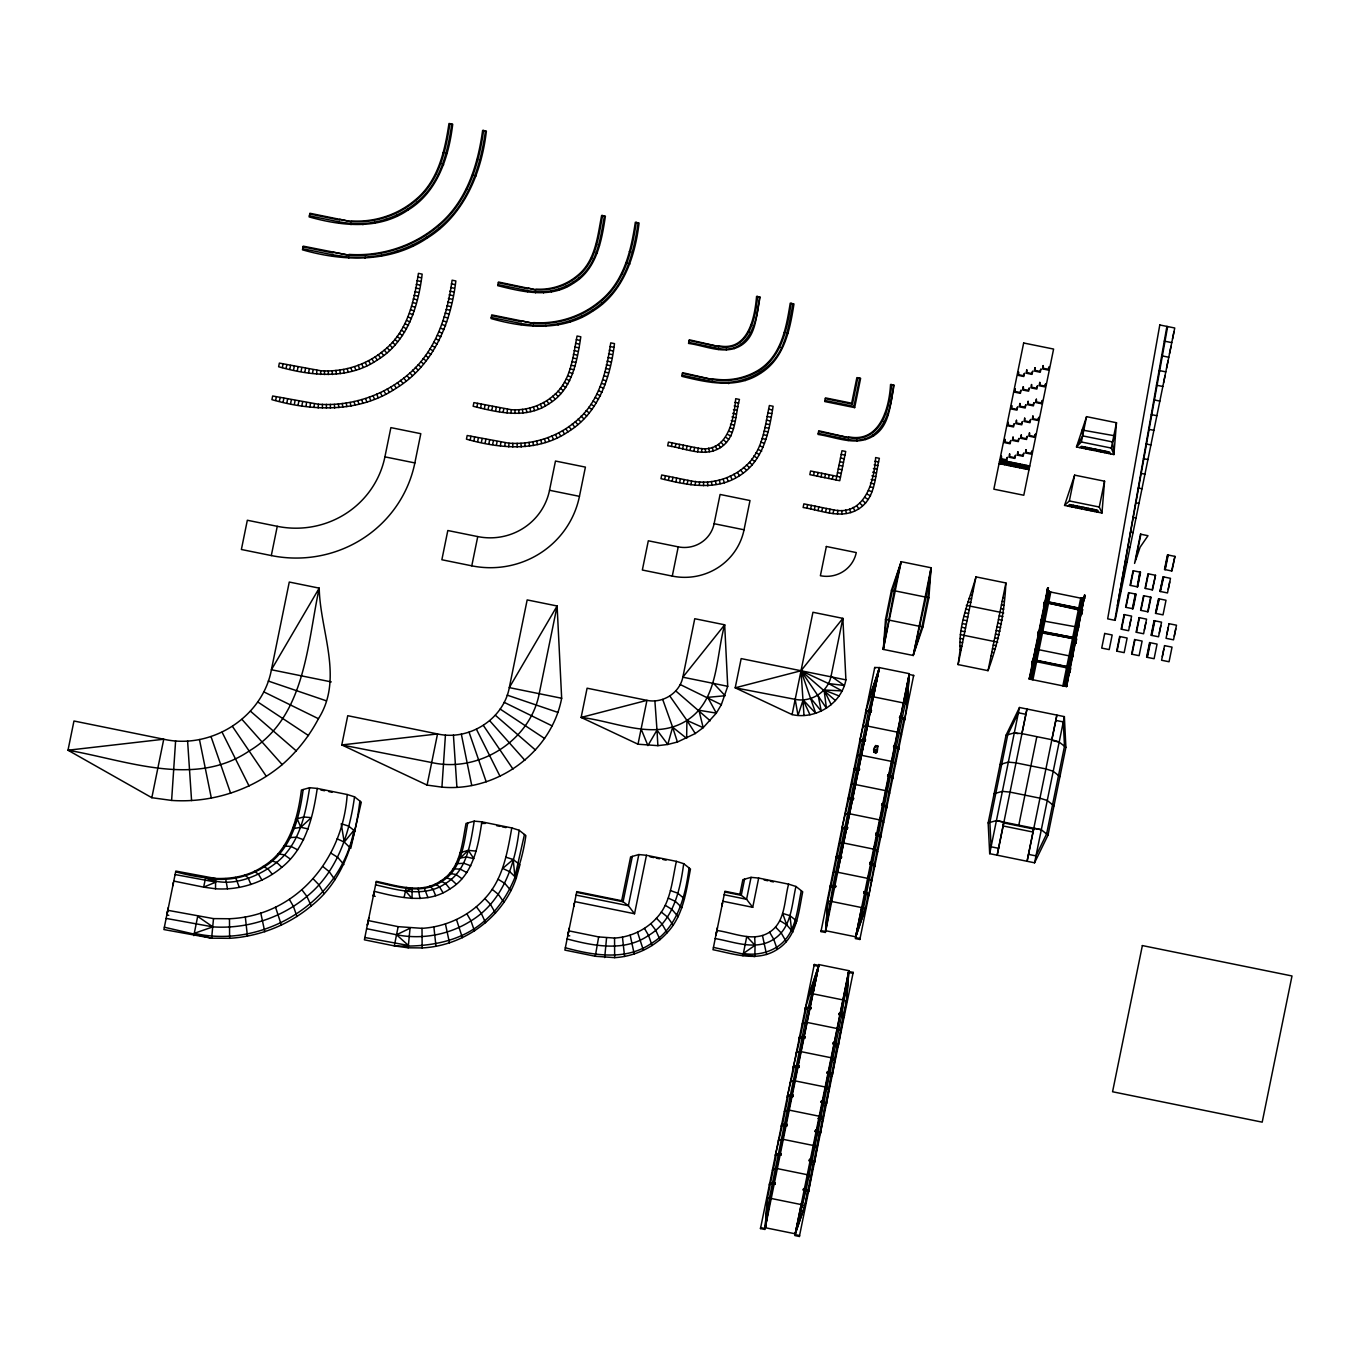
<?xml version="1.0" encoding="UTF-8"?>
<svg xmlns="http://www.w3.org/2000/svg" width="1360" height="1360" viewBox="0 0 1360 1360"><rect width="100%" height="100%" fill="white"/><g stroke="black" fill="none" stroke-linecap="round" stroke-linejoin="round"><path stroke-width="1.5" d="M320.671 374.493L320.671 370.736L279.361 363.103L278.63 366.758C310.828 375.87 348.058 380.001 377.264 360.043C407.082 342.04 418.268 306.816 422.161 274.125L418.421 273.36C414.205 301.24 407.473 331.585 384.251 350.166C366.724 364.922 343.502 372.317 320.671 370.736M322.405 408L322.405 404.277M326.4 408.034L326.4 404.311M328.338 374.544L328.338 370.804M330.395 408.068L330.395 404.345M512.805 446.964L512.805 443.241M514.981 413.457L514.981 409.734M517.14 446.998L517.14 443.275M960.143 649.774C958.307 624.257 969.221 600.797 975.987 576.878L1005.907 582.964C1004.462 613.105 998.495 642.345 988.023 670.667L958.103 664.581L960.143 649.774L961.078 649.978M229.483 918.748L213.503 918.612L167.756 910.299L163.897 929.56L211.633 938.179L229.602 938.315L229.483 918.748C296.497 915.841 342.958 859.078 347.191 794.512L317.254 788.426L309.621 787.712L301.427 790.024C297.738 818.635 289.527 850.561 263.007 866.473C237.116 883.847 204 879.444 175.661 871.811M422.008 928.336L398.157 926.653L368.237 920.567L364.395 939.828L394.315 945.897L408.17 947.801L422.144 947.92L422.008 928.336C445.774 926.925 468.775 916.198 484.823 898.552C502.911 879.495 507.348 852.754 511.785 827.934L481.848 821.848L474.232 821.134L466.021 823.446C462.111 843.71 460.479 869.159 440.589 881.025C421.243 894.37 396.916 885.615 376.312 881.348L367.37 925.208L368.832 917.711M614.55 938.06L598.655 936.921L568.718 930.835L564.876 950.096L595.289 956.267L614.669 957.644L614.55 938.06C630.394 937.125 645.728 929.968 656.438 918.204C670.956 902.921 672.044 880.804 676.379 861.356L646.459 855.287L638.826 854.556L630.615 856.885L621.69 900.728L628.388 905.726L634.542 913.75L646.459 855.287M877.574 747.949C877.71 759.373 868.547 747.49 877.676 746.011M483.599 130.39C478.737 165.988 466.99 202.878 438.09 226.321C413.508 247.01 380.936 257.38 348.925 255.187L303.212 246.16L302.464 249.815C343.417 261.63 390.184 263.024 426.887 238.306C464.015 215.526 481.61 172.839 486.37 131.121L482.63 130.373C477.785 165.75 466.174 202.453 437.427 225.777C413.049 246.313 380.732 256.598 348.959 254.405M449.939 123.556C445.706 151.64 438.821 182.155 415.446 200.872C397.732 215.781 374.255 223.261 351.186 221.68L309.91 213.265L309.162 216.92C341.36 226.015 378.607 230.163 407.813 210.205C437.631 192.202 448.8 156.978 452.71 124.287L448.97 123.522C444.754 151.402 438.022 181.747 414.8 200.311C397.273 215.084 374.051 222.462 351.22 220.898M636.276 222.292C632.009 251.226 624.58 282.438 600.576 301.682C582.097 317.237 557.617 325.04 533.545 323.374L491.776 314.891L491.028 318.546C524.195 327.981 562.496 331.789 592.535 311.304C623.169 292.774 635.086 256.734 639.064 223.023L635.324 222.258C631.057 250.988 623.764 282.03 599.913 301.121C581.638 316.523 557.396 324.241 533.562 322.609M602.616 215.458C598.468 236.725 596.292 261.63 577.949 276.216C566.321 286.008 550.936 290.904 535.789 289.867L498.474 282.013L497.726 285.668C522.172 291.788 550.868 298.843 573.478 283.203C596.734 269.365 601.732 240.652 605.387 216.189L601.647 215.424C597.499 236.487 595.476 261.205 577.286 275.672C565.862 285.294 550.715 290.122 535.823 289.102M317.254 788.426C312.987 817.156 305.694 848.198 281.86 867.289C263.568 882.691 239.326 890.409 215.509 888.777L215.645 878.492L175.814 871.08L166.889 914.94L168.759 915.314M175.61 740.86L171.615 800.428C211.31 803.148 251.719 790.296 282.2 764.626C296.99 751.672 309.298 736.134 318.444 718.709C343.978 678.436 320.11 631.414 319.209 588.132L289.272 582.046L271.405 669.749C262.565 717.604 210.732 749.904 163.744 739.228L73.967 721.004L68 750.227L151.827 797.708L171.615 800.428M445.434 735.029L441.932 787.134C496.621 792.081 551.395 752.641 561.663 698.258L557.107 605.982L527.17 599.913L509.303 687.616C503.404 719.525 468.843 741.047 437.529 733.941L347.735 715.7L341.785 744.94L427.091 785.094L441.932 787.134M877.2 748.187L877.489 746.555M318.172 407.966L318.427 404.243L272.663 395.998L271.915 399.653C312.885 411.451 359.635 412.862 396.338 388.127C433.466 365.364 451.044 322.677 455.838 280.959L452.098 280.194C447.253 315.588 435.642 352.291 406.895 375.598C382.5 396.151 350.183 406.419 318.427 404.243M508.742 446.93L508.98 443.207L467.194 435.506L466.446 439.161C499.613 448.562 537.914 452.387 567.953 431.902C598.587 413.372 610.487 377.315 614.482 343.621L610.742 342.856C606.475 371.586 599.182 402.628 575.331 421.719C557.056 437.121 532.814 444.839 508.98 443.207M510.986 413.423L511.241 409.7L473.892 402.611L473.144 406.266C497.59 412.386 526.286 419.441 548.896 403.801C572.152 389.963 577.15 361.25 580.805 336.787L577.065 336.022C572.917 357.085 570.911 381.82 552.704 396.287C541.28 405.909 526.133 410.72 511.241 409.7M699.346 485.35L699.584 481.661M701.573 452.132L701.828 448.443M837.522 513.927L837.777 510.238M316.625 373.949L316.897 370.226M767.431 1198.126L765.153 1228.522L760.665 1227.604L760.478 1228.573L764.966 1229.474L767.431 1198.126L770.321 1198.296L818.924 964.597L848.861 970.683L846.566 1001.079L843.999 1013.693M827.9 901.136L825.435 932.484L820.947 931.566L821.117 930.614L825.605 931.532L827.9 901.136L830.773 901.306L879.393 667.607L909.313 673.676L906.95 704.48L909.313 673.676L905.233 703.29L863.515 907.953L855.355 938.57L859.843 939.471L913.665 675.393L909.177 674.475M846.481 1001.47L848.861 970.683L841.857 1014.543L844.339 1015.869M883.286 649.4L885.513 619.395L891.463 590.155L901.17 561.68L931.09 567.766L928.88 597.754L922.913 626.994L913.206 655.469L883.286 649.4L886.465 619.429L892.432 590.189L901.17 561.68L883.286 649.4L894.302 590.58L901.17 561.68M213.503 918.612L211.633 938.179L164.356 927.231M606.56 937.992L604.69 957.559M1101.974 513.026L1104.558 481.202L1074.638 475.133L1064.557 505.427L1101.974 513.026L1099.271 507.025L1104.558 481.202M1116.492 422.739L1113.891 454.563L1076.491 446.964L1086.555 416.653L1116.492 422.739L1111.29 448.069L1113.891 454.563L1112.548 441.932L1115.336 436.781L1113.84 435.642L1082.118 430.032L1082.628 435.863L1081.353 441.983L1076.491 446.964L1082.628 435.863L1086.555 416.653M350.965 224.638L351.05 223.533C374.629 225.165 398.616 217.532 416.721 202.283C440.402 183.311 447.559 152.439 451.809 123.93M348.704 258.145L348.806 257.04C381.31 259.284 414.392 248.761 439.348 227.732C468.554 204.017 480.573 166.787 485.469 130.781M535.568 292.825L535.67 291.737C551.293 292.808 567.205 287.742 579.207 277.644C597.89 262.803 600.355 237.541 604.486 215.832M533.324 326.332L533.409 325.244C557.991 326.927 582.981 318.971 601.834 303.093C626.144 283.594 633.862 252.025 638.146 222.666M931.09 567.766L927.962 597.414L922.012 626.654L913.206 655.469L931.09 567.766L926.092 597.023L913.206 655.469M408.17 947.801L410.04 928.251L396.525 934.762L366.605 928.676M876.265 750.703L876.061 752.063M791.197 303.229C787.185 328.1 782.136 356.439 758.88 370.855C744.94 379.27 728.45 382.296 712.402 379.525L682.567 372.674L681.836 376.329C707.506 382.636 736.695 389.181 760.444 373.371C784.346 358.564 789.973 329.613 793.968 303.96L790.228 303.195C786.233 327.811 781.371 355.946 758.319 370.226C744.566 378.539 728.314 381.497 712.504 378.76M757.537 296.395C755.905 318.359 748.51 352.512 718.862 346.579L689.282 339.779L688.534 343.434C705.67 345.593 725.016 355.691 741.37 345.253C757.435 334.883 755.735 313.378 760.308 297.126L756.568 296.361C754.8 317.713 748.136 351.645 718.964 345.814M891.514 384.489C890.341 408.85 880.107 443.938 848.606 437.631L818.771 430.78L818.023 434.435C836.094 437.087 856.562 446.913 873.732 435.744C890.8 424.932 889.814 402.526 894.285 385.22L890.545 384.455C889.27 408.221 879.733 443.088 848.691 436.849M306.051 406.3L306.544 402.611M312.579 373.388L313.072 369.699M310.012 406.844L310.505 403.155M313.956 407.388L314.466 403.699M500.395 445.791L500.905 442.102M507.025 412.879L507.535 409.19M504.713 446.369L505.206 442.68M695.113 485.044L695.623 481.372M843.659 1015.325L846.566 1001.079L843.829 1000.11L848.861 970.683L795.226 1233.809L802.111 1204.756L801.295 1203.923L794.886 1235.56L799.374 1236.478L799.561 1235.509L795.073 1234.608L804.78 1206.116L807.755 1191.479L804.848 1205.725L795.226 1233.809L765.289 1227.723L769.386 1198.109L772.293 1183.863L773.5 1182.673M874.99 752.403L876.809 751.774M875.5 752.522L874.514 752.216L876.418 752.692M711.994 382.449L712.147 381.378C734.06 385.424 757.231 378.046 772.497 361.76C786.811 345.746 788.868 323.748 793.067 303.603M718.454 349.52L718.607 348.432C749.19 354.569 758.013 319.94 759.407 296.769M848.198 440.555L848.351 439.484C881.45 445.604 891.769 410.958 893.384 384.88M874.752 752.284C873.273 753.814 875.687 747.32 874.616 751.774M348.925 255.187L333.132 252.229M351.186 221.68L339.711 219.317M533.545 323.374L521.696 320.977M535.789 289.867L528.275 288.065M598.655 936.921L595.289 956.267M805.426 1007.981L818.924 964.597L765.289 1227.723L769.981 1200.251M765.289 1227.723L770.44 1197.65L771.375 1197.854M831.844 900.847L830.909 900.66L825.758 930.733L855.678 936.802L865.317 908.735L862.58 907.749L855.678 936.802L861.764 906.933L862.58 907.749L909.313 673.676L904.298 703.103L907.018 704.072L904.791 718.879M332.503 255.918L332.69 254.83L348.806 257.04M339.099 223.006L339.269 221.918L351.05 223.533M521.084 324.649L521.254 323.578L533.409 325.244M527.663 291.737L527.85 290.666L535.67 291.737M1114.775 620.296L1166.897 326.417M1167.645 326.57L1117.393 605.591M1137.198 586.789L1139.799 572.084M1137.572 586.857L1140.547 572.237L1133.067 570.724L1130.092 585.344L1137.572 586.857L1140.173 572.169M877.489 747.813C879.784 744.209 873.222 746.266 875.143 747.456M166.889 914.94L168.351 907.443M172.839 885.7L173.417 882.657L172.822 885.513M569.721 935.85L567.851 935.476L569.313 927.979M573.818 906.236L574.379 903.193L573.784 906.049M666.111 860.183L662.898 859.452M721.922 905.862L722.5 902.836L721.905 905.692M769.335 1185.087L769.76 1182.928L775.064 1183.659M772.395 1170.093L776.39 1168.427L808.197 1174.887L811.308 1177.998M775.302 1155.847L775.71 1153.688L781.014 1154.419M772.293 1183.863L769.522 1184.118M769.675 1183.387L772.446 1183.132L778.243 1154.623L780.385 1153.637L780.861 1155.15L781.167 1153.62L775.574 1154.419M778.362 1140.87L778.532 1139.901L783.292 1139.374L814.147 1145.647L817.258 1148.758M781.252 1126.607L781.677 1124.448L787.117 1124.38L786.828 1125.91L785.417 1124.21L785.145 1125.57L781.524 1125.179M778.243 1154.623L775.489 1154.895M776.373 1154.3L778.396 1153.892L784.21 1125.383L782.255 1125.4L775.625 1154.164M784.312 1111.63L788.324 1109.947L820.114 1116.407L823.395 1118.566L823.225 1119.535L817.836 1118.43M787.219 1097.367L787.644 1095.225L792.931 1095.956M781.592 1124.924L786.981 1125.179M790.279 1082.39L791.282 1081.183L795.209 1080.911L826.081 1087.167L829.175 1090.295M793.186 1068.144L793.594 1065.985L798.898 1066.716M796.229 1053.15L796.416 1052.198L801.176 1051.671L832.031 1057.927L835.142 1061.055M799.136 1038.904L799.408 1037.476L802.298 1037.544L802.57 1036.184L805.001 1036.677L804.712 1038.207L803.284 1036.49L803.029 1037.867L800.139 1037.697L793.509 1066.444M793.441 1066.716L799.051 1065.917L798.745 1067.447L797.334 1065.73L797.062 1067.107L793.356 1067.175M799.289 1038.173L799.561 1036.745L802.451 1036.83M802.196 1023.91L806.191 1022.244L837.063 1028.517L841.279 1030.863L841.092 1031.815M769.607 1183.659L772.514 1183.727L772.769 1182.367L775.2 1182.86L774.911 1184.39L774.435 1182.86M794.257 1066.597L796.28 1066.172L802.094 1037.68M805.103 1009.664L805.511 1007.505L808.197 1007.709L818.924 964.597L818.601 966.365L814.113 965.447L814.283 964.478L818.788 965.396L809.081 993.871L812.039 993.65L818.924 964.597L813.093 993.191L812.039 993.65M799.459 1037.204L804.848 1037.476M802.23 1036.949L808.044 1008.44L805.273 1008.712M790.653 1094.647L790.381 1096.024L790.653 1094.647L793.084 1095.14L792.778 1096.67L792.302 1095.157M829.804 888.08L830.212 885.921L835.516 886.584M791.367 1094.97L791.095 1096.33L787.491 1095.956M832.864 873.103L833.867 871.896L836.74 872.066L837.42 869.499L837.675 872.253L867.595 878.339L868.836 875.874L867.68 877.863M835.771 858.84L836.179 856.698L841.33 858.16L840.854 856.63M838.814 843.863L843.013 842.231M808.537 1006.944L808.265 1008.321L808.537 1006.944L810.968 1007.437L810.662 1008.967L810.186 1007.454M865.895 710.974L879.393 667.607L825.758 930.733L832.745 886.856L829.991 887.128M830.127 886.397L835.516 886.652M841.721 829.617L842.146 827.458L847.433 828.189M839.919 856.443L839.647 857.803L835.941 857.888M836.094 857.157L838.865 856.885L844.662 828.393L846.804 827.39L847.28 828.92L847.586 827.39L841.993 828.189M844.781 814.623L848.963 812.991M847.688 800.377L848.096 798.218L851.003 798.303M844.662 828.393L841.908 828.648M842.792 828.07L844.815 827.662L850.629 799.153L848.691 799.17L842.044 827.917M850.731 785.4L851.734 784.193L854.624 784.363L855.304 781.796L855.559 784.55L885.479 790.619L886.72 788.171L886.414 790.806L889.151 791.775L889.644 793.288M853.638 771.137L854.063 768.978L859.35 769.709M848.011 798.694L853.4 798.949M856.698 756.16L860.88 754.511M859.605 741.897L860.013 739.755L865.317 740.486M850.782 798.422L856.596 769.913L853.825 770.185M853.961 769.454L856.732 769.182L862.546 740.673L863.753 739.5L865.164 741.2L865.47 739.67L859.86 740.486M862.648 726.92L866.847 725.288M833.238 885.36L832.966 886.737L833.238 885.36L835.669 885.853L835.363 887.383L834.887 885.87M865.555 712.674L865.98 710.515L871.284 711.178M862.546 740.673L859.775 740.945M860.676 740.367L862.699 739.942L868.513 711.433L866.558 711.467L859.928 740.214M836.026 857.429L838.933 857.497L839.188 856.137L841.483 857.429M833.952 885.683L833.68 887.043L830.076 886.652M874.565 668.44L874.752 667.488L879.393 667.607L868.649 710.702M851.122 797.657L850.85 799.034L851.122 797.657L853.553 798.15L853.247 799.68L852.771 798.167M837.573 871.743L837.913 870.009M857.072 768.417L856.8 769.794L857.072 768.417L859.503 768.91L859.214 770.44L858.721 768.927M843.71 842.537L843.863 840.769M851.836 797.963L851.564 799.34L847.943 798.949M862.767 740.554L863.039 739.177M857.786 768.74L857.531 770.1L853.91 769.709M868.989 709.954L868.717 711.314L868.989 709.954L871.42 710.447L871.131 711.977L870.502 711.178M855.457 784.04L855.967 782.34M861.747 753.066L861.594 754.834M872.491 696.643L873.545 696.201L879.393 667.607L872.491 696.643L869.55 696.881L879.24 668.406M804.355 1188.946L803.335 1190.153L803.641 1188.623L806.072 1189.116L806.293 1190.595L803.488 1189.354M814.47 1162.324L810.985 1161.27L811.257 1159.893L809.302 1160.93L809.591 1159.4L812.022 1159.893L812.26 1161.355L809.455 1160.131M817.87 1131.299L818.21 1132.115L816.935 1132.03L816.272 1130.466L815.252 1131.69L815.558 1130.16L817.989 1130.653L817.717 1132.03L817.989 1130.653M822.239 1101.226L821.219 1102.45L821.508 1100.92L823.939 1101.413L823.684 1102.79L823.939 1101.413M805.29 1189.133L805.018 1190.51L808.52 1191.564M832.354 1074.621L828.852 1073.55L829.124 1072.19L827.169 1073.21L827.475 1071.68L829.906 1072.173L830.127 1073.652L827.322 1072.411M838.304 1045.381L834.819 1044.327L835.091 1042.95L833.136 1043.987L833.442 1042.457C835.737 1041.454 836.4 1045.755 835.754 1043.579M840.106 1013.523L839.103 1014.747L839.392 1013.217L841.823 1013.71L841.551 1015.07L841.823 1013.71M823.174 1101.43L822.902 1102.79L824.177 1102.892L821.372 1101.651M804.78 1206.116L802.111 1204.756L848.861 970.683M807.823 1191.139L813.705 1162.239L808.571 1191.292M840.905 1014.441L842.061 1015.172L839.239 1013.948L841.857 1014.543M864.824 891.939L863.804 893.163L864.093 891.633L866.524 892.126L866.269 893.503M808.248 1192.975L808.656 1190.833L806.446 1189.864M870.774 862.716L869.754 863.923L870.06 862.393L872.491 862.886L872.219 864.263L874.939 865.317M814.538 1162.052L819.672 1132.999L813.858 1161.508L812.073 1160.726L817.87 1132.217L820.437 1133.084L820.165 1134.512M819.74 1132.676L825.639 1103.759L820.488 1132.812M814.198 1163.752L814.623 1161.593L812.413 1160.624M880.889 836.094L877.404 835.04L877.676 833.663L875.721 834.683L876.01 833.153L878.441 833.646L878.186 835.023L880.804 836.553M825.707 1103.436L831.589 1074.519L826.455 1103.589M882.691 804.236L881.671 805.46L881.977 803.93L884.408 804.423L884.136 805.783M820.318 1133.781L820.573 1132.353L818.363 1131.384M831.657 1074.196L837.556 1045.296L832.405 1074.349M865.759 892.126L865.487 893.503L868.972 894.557M874.174 846.923L874.361 848.98L873.749 848.028M826.132 1105.272L826.54 1103.113L824.33 1102.161M888.658 774.996L887.638 776.22L887.944 774.69L890.375 775.183L890.103 776.56M837.624 1044.956L843.506 1016.056L838.372 1045.109M871.709 862.903L871.437 864.263L874.854 865.793M874.361 848.98L874.055 846.498L873.562 849.099L843.642 843.013L843.387 840.259L843.676 842.741M880.124 817.7L879.597 819.383M832.082 1076.032L832.507 1073.89L830.28 1072.921M898.688 748.85L895.288 747.32L895.543 745.96L893.605 746.98L893.894 745.45L896.325 745.943L896.053 747.32L898.773 748.374L898.501 749.802M849.643 813.501L849.337 811.019L849.592 813.773L879.529 819.859L880.77 817.411L880.464 820.046L883.184 821.015L883.677 822.528M904.74 719.151L901.238 718.08L901.51 716.72L899.555 717.74L899.861 716.21L902.292 716.703L902.02 718.08M838.049 1046.809L838.457 1044.65L836.247 1043.681M883.626 804.423L883.354 805.8L886.856 806.854M885.564 790.143L886.72 788.171M843.999 1017.569L844.424 1015.41L842.197 1014.441M889.593 775.183L889.321 776.56L892.806 777.614M891.718 760.954L892.687 758.931L891.446 761.379L861.509 755.31L861.254 752.556L861.56 755.038M898.008 729.98L897.481 731.68M848.708 971.482L853.196 972.383L853.009 973.352L850.017 972.74M897.447 731.884L898.637 729.691L897.396 732.156L867.476 726.07L867.221 723.316L867.51 725.798M859.843 939.471L860.03 938.519L855.542 937.601L865.317 908.735M866.422 893.69L868.887 895.033M868.717 895.985L869.125 893.826L863.957 892.432M871.76 881.008L868.479 877.846M874.667 866.745L875.092 864.586L872.525 863.736M884.289 805.987L886.771 807.313M877.727 851.768L874.429 848.606M880.634 837.505L881.042 835.363L878.492 834.496M890.256 776.747L892.721 778.073M892.874 777.342L890.409 776.016M886.584 808.282L887.009 806.123L881.824 804.661M898.841 748.119L896.359 746.776M892.551 779.042L892.959 776.883L887.791 775.421M902.173 718.284L904.638 719.61M895.594 764.065L892.313 760.903M904.043 718.726L899.708 716.941M898.654 749.071L898.926 747.643L893.741 746.181M901.561 734.825L898.263 731.663M904.468 720.562L904.876 718.42L902.173 717.349M913.478 676.345L913.665 675.393M1040.468 630.921L1031.679 664.87L1032.529 660.416L1034.569 659.923L1068.977 666.91L1070.677 668.168L1069.827 672.622L1069.623 667.624L1074.893 637.925M1080.996 612.034L1084.787 595.153L1066.597 686.613L1029.18 679.031L1034.518 660.161M1080.86 608.685L1075.573 638.384L1075.794 643.382L1076.423 640.033L1074.706 638.775L1038.258 632.281C1040.077 626.756 1036.082 643.909 1038.479 631.193L1074.944 637.67L1076.644 638.928L1075.641 642.209M1033.277 660.569L1032.954 664.309L1033.702 660.331M1035.147 649.791L1036.575 646.255L1035.657 649.06M1029.18 679.031L1047.693 587.962L1045.636 601.851L1043.596 606.407L1044.446 601.953L1046.486 601.46L1080.894 608.447L1082.611 609.705L1081.744 614.159L1081.54 609.144M1039.227 631.346L1038.904 635.069L1046.435 601.698M988.159 822.919L1006.043 735.216L1019.473 707.506L1064.37 716.618L1065.9 747.371L1048.016 835.074L1034.569 862.801L989.689 853.672L988.159 822.919L996.353 820.607L1003.85 822.12L1003.119 825.962L1033.056 832.048L1033.94 827.594M1041.624 619.82L1042.168 616.947L1041.097 620.551L1078.667 627.351M1047.693 587.962L1047.064 591.311L1084.464 598.91L1085.093 595.561M1047.591 590.597L1048.492 587.792M1045.568 602.174L1044.497 605.761L1045.636 601.851M1018.81 825.163L1036.677 737.46M1051.552 664.513L1051.722 663.663M1057.502 635.273L1057.689 634.423M1063.469 606.05L1063.639 605.183M1069.623 667.624L1069.232 671.67L1068.926 667.148M1066.597 686.613L1069.929 668.015M1072.326 656.506L1072.496 653.548L1072.547 657.39M1081.472 609.467C1080.452 616.505 1081.081 610.096 1082.611 609.705M1078.276 627.266L1078.446 624.325L1078.514 628.15M1084.243 598.043L1084.413 595.085M875.704 751.485L875.347 751.621M193.834 935.629L197.676 916.385L212.857 926.874C246.619 929.186 280.976 918.255 306.901 896.427C336.94 872.049 349.503 833.884 354.518 796.824L347.191 794.512M788.613 884.153C784.142 900.422 785.604 921.808 769.59 932.178C753.27 942.548 733.941 932.739 716.839 930.461L712.98 949.722C733.873 953.87 757.673 962.421 777.274 949.399C796.994 937.176 798.558 912.271 802.706 891.82L795.94 886.465L788.613 884.153L758.676 878.067L751.043 877.353L742.849 879.665L739.874 894.285L746.572 899.283L752.726 907.307L758.676 878.067M742.917 955.791L746.759 936.547L755.055 945.302L754.834 956.658L713.456 947.393M875.891 745.892L877.2 746.045M398.157 926.653L394.315 945.897C426.105 947.291 460.003 942.82 484.67 920.754C509.592 899.589 521.356 867.119 525.878 835.601L519.112 830.246L511.785 827.934M717.434 927.605L715.972 935.102L724.914 891.242L739.874 894.285M851.666 403.206L825.469 397.885L824.721 401.54L854.658 407.626L860.608 378.386L859.707 378.029L856.868 377.621L851.666 403.206L852.431 404.158L857.837 377.655M873.97 752.029L874.038 751.213M989.689 853.672L1019.473 707.506M1003.85 822.12L997.169 855.202L1026.97 709.019L1021.717 734.417M1034.569 862.801L1064.37 716.618M151.827 797.708L163.744 739.228L68 750.227C126.208 760.24 194.684 788.29 249.526 750.771C305.507 717.179 307.071 644.453 319.209 588.132L271.405 669.749L331.262 681.904M275.655 400.401L276.403 396.746M282.37 367.523L283.101 363.868M279.395 401.166L280.143 397.511M286.11 368.271L286.841 364.616M283.135 401.931L283.883 398.276M289.85 369.036L290.581 365.381M286.875 402.696L287.623 399.041M293.59 369.801L294.338 366.146M290.615 403.444L291.363 399.789M297.33 370.549L298.078 366.894M294.355 404.209L295.103 400.554M301.07 371.314L301.818 367.659M298.112 404.974L298.843 401.319M304.81 372.079L305.558 368.424M277.27 526.32L247.333 520.251L241.383 549.491L271.303 555.56L277.27 526.32A91.613 89.505 10.6 0 0 384.914 456.858L414.851 462.927L420.801 433.687L390.881 427.618L384.914 456.858M301.852 405.722L302.583 402.067M308.55 372.844L309.298 369.189M303.127 789.548C299.438 818.567 290.904 850.85 264.027 866.966C246.857 877.965 225.556 881.79 205.581 877.88C229.126 888.743 257.465 877.608 276.675 862.427C299.268 844.373 305.456 814.742 309.621 787.712M359.873 801.074C355.113 840.14 343.57 880.515 311.236 905.93C288.337 925.106 259.386 936.462 229.602 938.315M337.144 838.814L344.233 842.078L350.761 848.385L361.284 802.179L354.518 796.824M470.186 439.909L470.934 436.254M476.884 407.014L477.632 403.359M473.926 440.674L474.674 437.019M480.624 407.779L481.372 404.124M477.666 441.439L478.414 437.784M484.364 408.544L485.112 404.889M481.406 442.187L482.154 438.532M488.104 409.309L488.852 405.654M485.146 442.952L485.894 439.297M491.861 410.057L492.592 406.402M488.886 443.717L489.634 440.062M495.601 410.822L496.332 407.167M492.626 444.465L493.374 440.81M499.341 411.587L500.072 407.932M427.091 785.094L437.529 733.941L341.785 744.94L431.681 762.535C478.669 773.211 530.502 740.911 539.342 693.056L557.107 605.982L509.303 687.616L561.663 698.258M477.751 536.588L447.814 530.519L441.864 559.759L471.784 565.828L477.751 536.588A61.081 59.67 10.6 0 0 549.525 490.28L579.445 496.349L585.412 467.109L555.475 461.04L549.525 490.28M496.366 445.23L497.114 441.575M503.081 412.335L503.812 408.68M467.738 822.97C463.862 843.659 461.873 869.465 441.626 881.535C421.94 895.118 397.154 886.55 376.142 882.079M474.232 821.134C470.475 843.506 467.16 870.604 445.553 883.456C424.575 897.957 398.055 890.052 375.53 884.816M374.204 891.327C398.65 897.447 427.329 904.553 449.956 888.913C473.246 875.058 478.193 846.328 481.848 821.848M519.112 830.246C515.049 864.96 502.401 901.816 470.968 920.873C449.089 934.864 421.957 939.777 396.525 934.762L408.425 945.455L364.854 937.499M524.467 834.496L514.947 876.707L513.162 859.486L505.818 857.174M567.851 935.476L576.793 891.616L621.69 900.728M664.717 479.417L665.448 475.762M671.415 446.522L672.163 442.867M668.457 480.182L669.205 476.527M675.155 447.287L675.903 443.632M672.197 480.93L672.945 477.275M678.895 448.052L679.643 444.397M675.937 481.695L676.685 478.04M682.635 448.8L683.383 445.145M679.677 482.46L680.425 478.805M686.375 449.565L687.123 445.91M683.417 483.208L684.165 479.553M690.115 450.33L690.863 446.675M687.157 483.973L687.905 480.318M693.855 451.078L694.603 447.423M638.01 744.209L646.952 700.349C662.677 703.681 679.643 693.107 682.839 677.195L694.756 618.715L724.676 624.801L727.719 686.307L721.327 704.701L716.329 713.116L703.188 727.668L695.283 733.533L677.416 742.016L667.777 744.464L657.883 745.654L638.01 744.209L581.128 717.434L587.095 688.194L646.952 700.349L581.128 717.434C615.502 721.259 654.245 741.166 686.919 720.409C718.879 699.839 715.632 657.135 724.676 624.801L682.839 677.195L727.719 686.307M678.232 546.856L648.312 540.787L642.345 570.027L672.282 576.096L678.232 546.856A30.532 29.835 10.6 0 0 714.119 523.702L744.039 529.788L750.006 500.548L720.086 494.462L714.119 523.702M690.897 484.738L691.645 481.083C712.623 484.976 734.808 477.989 749.445 462.366C763.402 446.709 765.187 425.153 769.369 405.518L773.109 406.283C769.097 431.936 763.453 460.853 739.568 475.677C715.836 491.453 686.647 484.942 660.977 478.652L661.708 474.997L691.645 481.083M697.595 451.843L698.343 448.188C727.447 453.849 733.907 419.934 735.709 398.684L739.449 399.449C734.876 415.701 736.576 437.223 720.511 447.576C704.157 458.014 684.811 447.933 667.675 445.774L668.423 442.119L698.343 448.188M632.332 856.392L623.084 901.765L576.64 892.347M638.826 854.556L628.388 905.726L576.028 895.084M676.379 861.356L683.706 863.685C680.102 890.239 673.472 920.567 648.567 935.442C624.308 952.17 593.453 945.914 567.086 938.944M689.061 867.918C685.44 896.121 677.569 927.741 651.355 943.432C625.787 961.01 593.232 955.349 565.335 947.767M614.669 957.644C634.508 956.471 653.684 947.512 667.063 932.807C683.434 915.654 686.137 891.191 690.472 869.04L683.706 863.685M806.871 508.283L807.602 504.628M813.569 475.388L814.317 471.733M810.611 509.048L811.359 505.393M817.309 476.153L818.057 472.498M814.351 509.796L815.099 506.141M821.049 476.918L821.797 473.263M818.091 510.561L818.839 506.906M824.789 477.666L825.537 474.011M744.566 879.189L741.268 895.322L724.744 891.973M821.831 511.326L822.579 507.671M828.529 478.431L829.277 474.776M751.043 877.353L746.572 899.283L724.132 894.727M825.571 512.091L826.319 508.436M832.269 479.196L833.017 475.541M829.311 512.839L830.059 509.184M836.009 479.944L841.976 450.721L845.716 451.469L839.749 480.709L809.829 474.64L810.577 470.985L840.497 477.054M854.658 407.626L853.927 406.351L859.707 378.029M792.081 714.595L812.94 612.272L842.86 618.358L845.903 679.864C841.5 703.783 815.575 719.933 792.081 714.595L735.199 687.82L741.166 658.597L845.903 679.864M833.051 513.604L833.799 509.949C864.841 516.171 874.361 481.321 875.636 457.555L879.376 458.32C874.939 475.609 875.857 497.998 858.823 508.81C841.653 519.945 821.185 510.204 803.131 507.518L803.862 503.863L833.799 509.949M831.062 676.192L842.86 618.358L801.023 670.752L735.199 687.82L795.175 699.346C810.917 702.678 827.883 692.104 831.062 676.192L844.356 685.508L828.512 683.536L801.023 670.752L803.998 715.462M715.19 938.57C734.179 941.817 755.752 951.014 773.721 939.267C791.622 927.996 791.673 904.825 795.94 886.465M801.295 890.715C797.13 910.724 795.889 935.255 776.543 947.291C766.581 953.309 754.817 955.451 743.376 953.479L755.055 945.302L754.698 936.989M760.478 1228.573L814.283 964.478M820.947 931.566L874.752 667.488M767.363 1198.534L770.338 1183.88M770.423 1183.54L776.305 1154.64M782.34 1125.077L788.222 1096.16L790.16 1096.143L784.363 1124.652M794.189 1066.937L787.542 1095.684M800.207 1037.357L806.106 1008.457M827.832 901.527L830.807 886.873M830.875 886.55L836.757 857.633M836.842 857.31L842.724 828.41M848.759 798.83L854.641 769.93M854.726 769.607L860.608 740.69M805.358 1008.236L810.815 1008.168M865.827 711.246L868.87 710.583M796.127 1066.903L790.313 1095.412L788.375 1095.429M832.898 886.125L838.712 857.616M772.514 1183.727L772.769 1182.367M778.464 1154.504L778.736 1153.127M796.348 1066.784L796.62 1065.424M802.298 1037.544L802.57 1036.184M838.933 857.497L839.188 856.137M844.883 828.257L845.155 826.897M774.911 1184.39L775.2 1182.86M780.861 1155.15L781.167 1153.62M786.828 1125.91L787.117 1124.38M792.778 1096.67L793.084 1095.14M798.745 1067.447L799.051 1065.917M804.712 1038.207L805.001 1036.677M810.662 1008.967L810.968 1007.437M835.363 887.383L835.669 885.853M841.33 858.16L841.636 856.63M847.28 828.92L847.586 827.39M853.247 799.68L853.553 798.15M859.214 770.44L859.503 768.91M865.164 741.2L865.47 739.67M871.131 711.977L871.42 710.447M874.82 747.388L875.177 747.252M874.48 750.21C872.967 752.182 876.843 753.542 876.809 751.179M803.335 1190.153L803.641 1188.623M809.302 1160.93L809.591 1159.4M815.252 1131.69L815.558 1130.16M821.219 1102.45L821.508 1100.92M827.169 1073.21L827.475 1071.68M833.136 1043.987L833.442 1042.457M839.103 1014.747L839.392 1013.217M863.804 893.163L864.093 891.633M869.754 863.923L870.06 862.393M875.721 834.683L876.01 833.153M881.671 805.46L881.977 803.93M887.638 776.22L887.944 774.69M893.605 746.98L893.894 745.45M899.555 717.74L899.861 716.21M909.313 673.676L855.678 936.802L862.699 907.12M868.394 878.203L868.02 877.166M868.836 875.874L867.952 876.452M874.803 846.651L873.902 847.229M880.77 817.411L879.869 817.989M886.278 790.5L885.683 789.548M892.228 761.26L891.854 760.223M892.687 758.931L891.786 759.577M898.195 732.02L897.6 731.085M898.637 729.691L897.736 730.286M805.8 1190.493L806.072 1189.116M811.767 1161.253L812.022 1159.893M829.634 1073.55L829.906 1072.173M835.601 1044.31L835.873 1042.95M805.953 1190.697L795.226 1233.809L802.23 1204.11M811.92 1161.457L806.106 1189.966L807.908 1190.748M819.825 1132.268L818.023 1131.486L823.837 1102.977L826.387 1103.844M829.787 1073.754L823.99 1102.246L825.775 1103.028M835.754 1044.514L829.94 1073.023L831.742 1073.788M837.692 1044.565L835.907 1043.783L841.721 1015.274L844.271 1016.141M866.762 893.605L863.957 892.364M872.712 864.365L869.907 863.124M878.679 835.125L875.874 833.884M865.232 909.126L868.207 894.472M874.174 865.232L869.04 894.302M874.242 864.909L880.141 836.009M880.209 835.669L886.091 806.769M886.159 806.429L892.058 777.529M892.126 777.206L898.008 748.289M898.093 747.966L903.975 719.049M799.374 1236.478L853.196 972.383M958.103 664.581L975.987 576.878M1000.943 463.964L1001.691 460.309M1002.813 464.355L1003.561 460.7M1004.683 464.729L1005.431 461.074M1006.553 465.103L1007.301 461.448M1008.423 465.494L1009.171 461.839M1010.293 465.868L1011.041 462.213M1012.163 466.242L1012.911 462.587M1014.033 466.633L1014.781 462.978M1015.903 467.007L1016.651 463.352M1017.773 467.381L1018.521 463.726M1019.643 467.772L1020.391 464.117M1021.513 468.146L1022.261 464.491M1023.383 468.52L1024.131 464.882M1025.253 468.911L1026.001 465.256M1027.14 469.285L1027.871 465.63M988.023 670.667L1005.907 582.964M1046.214 602.786L1044.225 603.041L1044.446 601.953M1031.679 664.87L1032.342 663.459M1037.629 635.647L1038.309 634.219M1043.596 606.407L1044.259 604.979M1048.118 587.707L1029.707 678.3L1030.625 675.495M1047.132 590.92L1050.804 592.076L1032.92 679.779L1030.829 678.521L1048.713 590.818L1047.217 590.512M1030.948 678.878L1048.713 590.818M1084.549 598.519L1080.724 598.145L1062.857 685.865L1064.999 685.797L1083.121 597.805L1084.617 598.111M1084.787 595.153L1066.359 685.746L1066.529 682.788M1069.827 672.622L1069.759 671.058M1075.794 643.382L1075.709 641.818M1076.423 640.033L1076.27 638.86M1081.744 614.159L1082.05 612.663M1117.053 651.202L1120.028 636.582M1121.524 629.272L1124.499 614.652M1125.995 607.342L1128.97 592.722M1130.466 585.412L1133.441 570.792M1135.804 559.215L1140.887 534.259M1132.353 608.634L1135.328 594.014M1132.727 608.719L1135.702 594.099M1132.013 654.245L1134.988 639.625M1136.484 632.315L1139.459 617.695M1140.955 610.385L1143.93 595.765M1145.426 588.455L1148.401 573.835M1147.687 611.745L1150.662 597.125M1155.507 575.28L1152.532 589.9L1145.052 588.387L1148.027 573.767L1155.507 575.28L1152.158 589.815M1155.541 613.343L1158.533 598.723L1166.013 600.253L1163.021 614.873L1155.541 613.343L1158.907 598.808M1160.012 591.413L1162.987 576.793L1170.484 578.323L1167.492 592.943L1160.012 591.413L1163.361 576.878M1146.973 657.271L1149.965 642.651M1151.444 635.341L1154.436 620.738M1164.857 569.568L1167.832 554.948M1147.347 657.356L1150.339 642.736M1151.818 635.426L1154.81 620.806M1165.231 569.636L1168.206 555.033M1174.938 556.393L1171.963 571.013L1164.483 569.483L1167.458 554.88L1174.938 556.393L1171.589 570.928M404.124 897.413L406.232 887.434L412.216 888.998L405.467 890.902L412.029 898.535L412.165 888.25M1064.557 505.427L1069.351 500.939L1074.638 475.133M1051.654 740.503L1056.89 715.088L1027.089 861.271L1033.77 828.206L1041.25 829.719L1048.016 835.074M373.303 895.781L373.898 892.925L373.32 895.968L375.207 896.342M205.751 877.166L203.643 887.145L173.706 881.059M1160.386 591.498L1163.735 576.946M1155.915 613.428L1159.281 598.876M516.307 878.016L519.911 864.841L513.162 859.486L502.69 868.445L509.779 871.709L516.307 878.016C502.775 917.643 463.76 945.914 422.144 947.92M835.431 700.57L801.023 670.752L815.728 713.286L803.131 699.924L798.014 715.411L795.175 699.346M876.792 750.686L876.486 752.148M874.956 749.105L874.531 749.734A4.267 3.791 11.1 0 0 876.928 750.21L876.775 749.479M1083.121 597.805L1081.88 598.213L1063.996 685.933L1066.665 686.222M1064.999 685.797L1066.733 685.814M1067.838 506.107L1069.555 504.492L1097.724 510.221L1098.693 512.363M1069.776 506.498L1071.476 504.883M1071.697 506.889L1073.414 505.274M1073.635 507.28L1075.335 505.665M1075.556 507.671L1077.273 506.056M1077.477 508.062L1079.194 506.447M1079.415 508.453L1081.132 506.838M1081.336 508.844L1083.053 507.229M1079.755 447.627L1081.421 446.318L1109.59 452.047L1110.61 453.9M1081.693 448.018L1083.342 446.709M1083.614 448.409L1085.263 447.1M1085.552 448.8L1087.201 447.491M1087.473 449.191L1089.122 447.882M1089.411 449.582L1091.06 448.273M1091.332 449.973L1092.981 448.664M1093.253 450.364L1094.919 449.055M1044.225 603.041L1046.265 602.548L1082.373 610.793M1039.38 632.519L1040.247 632.026M1034.331 661.028L1032.308 661.521L1032.903 660.501M1033.43 661.742L1034.297 661.266M295.46 819.264L303.671 816.952L311.304 817.666L300.815 827.288L292.842 828.665L297.177 818.788L300.815 827.288L308.193 828.954M1006.043 735.216L1014.237 732.904L1021.87 733.618L1051.79 739.704L1059.134 742.016L1065.9 747.371M1000.076 764.456L1008.287 762.127L1015.92 762.858L1045.84 768.927L1053.167 771.256L1059.933 776.611M994.126 793.696L1002.32 791.367L1009.953 792.098L1039.873 798.167L1047.217 800.479L1053.983 805.851M458.507 858.33L466.463 856.97L473.858 858.636L468.265 850.374L460.071 852.686L460.173 858.058L468.265 850.374L475.898 851.088M875.449 745.518L877.727 745.977M289.034 837.641L296.599 837.182L303.603 839.749M456.229 863.736L463.794 863.26L470.798 865.827M481.559 823.446L485.452 823.412M1003.697 822.919L1033.617 829.005M891.463 590.155L928.88 597.754M885.513 619.395L922.913 626.994M284.036 846.056L291.108 846.43L297.619 849.847M453.22 868.785L460.309 869.159L466.803 872.559M443.037 152.643L443.989 152.711M476.68 159.596L477.632 159.664M595.714 244.545L596.666 244.596M629.357 251.498L630.309 251.566M750.652 325.363L751.604 325.448M784.278 332.435L785.23 332.52M884.578 413.695L885.53 413.797M996.353 820.607L1041.25 829.719M215.509 888.777L203.643 887.145L215.866 882.113L175.049 874.548M440.028 163.591L440.963 163.727M472.549 174.658L473.484 174.811M593.742 251.719L594.677 251.872M626.263 262.786L627.198 262.939M449.582 873.392L456.042 874.531L461.941 878.713M277.967 853.757L284.427 854.896L290.326 859.078M1174.003 331.653L1172.524 338.963M1164.296 341.105L1171.776 342.618M1171.028 346.273L1169.532 353.583M1161.678 355.793L1168.784 357.238M1168.053 360.893L1166.557 368.203M1159.077 370.498L1165.809 371.858M1165.061 375.513L1163.582 382.823M1156.476 385.186L1162.834 386.478M309.757 214.03L339.592 220.082M309.383 215.849L339.269 221.918M1153.875 399.874L1159.859 401.098M1151.257 414.579L1156.867 415.718M498.321 282.761L528.156 288.813M497.947 284.597L527.85 290.666M303.042 246.908L333.013 252.994M302.668 248.744L332.69 254.83M417.69 277.015L421.43 277.78M451.35 283.849L455.09 284.614M416.942 280.67L420.682 281.435M450.602 287.504L454.342 288.269M1148.656 429.267L1153.892 430.338M416.194 284.325L419.934 285.09M449.854 291.159L453.594 291.924M689.129 340.544L718.862 346.579M688.755 342.363L718.607 348.432M415.446 287.98L419.186 288.745M449.123 294.814L452.863 295.579M414.698 291.635L418.438 292.4M448.375 298.469L452.115 299.234M413.95 295.29L417.69 296.055M447.627 302.124L451.367 302.889M1146.055 443.955L1150.917 444.958M413.219 298.945L416.959 299.71M446.879 305.779L450.619 306.544M491.623 315.656L521.577 321.742M1082.628 435.863L1112.548 441.932M491.249 317.475L521.254 323.578M412.471 302.6L416.211 303.365M446.131 309.434L449.871 310.199M1081.353 441.983L1111.29 448.069M576.317 339.677L580.057 340.442M609.994 346.511L613.734 347.276M575.569 343.332L579.326 344.097M609.246 350.166L612.986 350.931M1143.437 458.66L1147.925 459.561M574.838 346.987L578.578 347.752M608.498 353.821L612.238 354.586M825.316 398.65L852.431 404.158M824.942 400.469L853.927 406.351M574.09 350.642L577.83 351.407M607.75 357.476L611.49 358.241M682.414 373.422L712.402 379.525M682.04 375.258L712.147 381.378M573.342 354.297L577.082 355.062M607.002 361.131L610.759 361.896M572.594 357.952L576.334 358.717M606.271 364.786L610.011 365.551M1140.836 473.348L1144.95 474.181M571.846 361.607L575.586 362.372M605.523 368.441L609.263 369.206M571.115 365.262L574.855 366.027M604.775 372.096L608.515 372.861M734.961 402.339L738.701 403.104M768.638 409.173L772.378 409.938M734.213 405.994L737.953 406.759M767.89 412.828L771.63 413.593M999.821 459.935L1029.741 466.021M1138.235 488.036L1141.975 488.801M999.447 461.771L1029.367 467.84M733.465 409.649L737.205 410.414M767.142 416.483L770.882 417.248M999.073 463.59L1029.01 469.676M732.734 413.304L736.474 414.069M766.394 420.138L770.134 420.903M818.618 431.528L848.606 437.631M818.244 433.364L848.351 439.484M731.986 416.959L735.726 417.724M765.646 423.793L769.386 424.558M731.238 420.614L734.978 421.379M764.898 427.448L768.638 428.213M1135.634 502.741L1139 503.421M730.49 424.269L734.23 425.034M764.167 431.103L767.907 431.868M729.742 427.924L733.482 428.689M763.419 434.758L767.159 435.523M841.228 454.376L844.968 455.124M874.905 461.21L878.645 461.975M1069.351 500.939L1099.271 507.025M840.48 458.031L844.22 458.779M874.157 464.865L877.897 465.63M1133.016 517.429L1136.008 518.041M839.732 461.686L843.472 462.434M873.409 468.52L877.149 469.268M839.001 465.341L842.741 466.089M872.661 472.175L876.401 472.923M838.253 468.996L841.993 469.744M871.913 475.83L875.653 476.578M837.505 472.651L841.245 473.399M871.165 479.485L874.905 480.233M1130.415 532.134L1133.033 532.661M870.434 483.14L874.174 483.888M869.686 486.795L873.426 487.543M1127.814 546.822L1130.058 547.281M1125.213 561.51L1127.083 561.901M1169.736 581.978L1168.24 589.288M1122.595 576.215L1124.091 576.504M1119.994 590.903L1121.116 591.124M1045.313 601.46L1081.982 608.906M1130.857 619.752L1129.378 627.062M1145.834 622.795L1144.338 630.105M1160.794 625.821L1159.298 633.131M1168.274 627.351L1166.778 634.661M1175.754 628.864L1174.258 636.174M1045.092 602.565L1081.744 610.011M1081.625 610.64L1080.622 609.773M972.06 591.311L972.995 591.498M1002.932 597.584L1003.867 597.771M970.615 594.813L972.264 595.153M1002.184 601.222L1003.816 601.562M969.17 598.332L971.516 598.808M1001.436 604.877L1003.782 605.353M967.725 601.851L970.768 602.463M1000.688 608.532L1003.731 609.161M1041.25 619.752L1044.837 621.316M966.28 605.353L1003.697 612.952M965.532 609.008L969.272 609.773M999.209 615.842L1002.949 616.607M1163.803 649.281L1162.307 656.591M964.784 612.663L968.541 613.428M998.461 619.497L1002.201 620.262M1039.346 630.7L1076.015 638.146M964.053 616.318L967.793 617.083M997.713 623.152L1001.453 623.917M1039.125 631.788L1075.794 639.234M963.305 619.973L967.045 620.738M996.965 626.807L1000.705 627.572M962.557 623.628L966.297 624.393M996.234 630.462L999.974 631.227M961.809 627.283L965.549 628.048M995.486 634.117L999.226 634.882M961.061 630.938L964.801 631.703M994.738 637.772L998.478 638.537M1035.283 648.992L1072.7 656.591M960.33 634.593L997.73 642.192M960.279 638.384L963.322 639.013M993.242 645.082L996.285 645.694M960.228 642.192L962.574 642.668M992.494 648.737L994.84 649.213M1033.396 659.94L1070.048 667.386M1070.303 668.1L1070.456 669.273L1068.756 668.015M960.194 645.983L961.826 646.323M991.763 652.392L993.395 652.732M1033.175 661.028L1069.827 668.474M991.015 656.047L991.95 656.234M1029.333 678.232L1030.829 678.521M1025.865 714.306L1018.385 712.793L1007.743 734.74L989.876 822.443L991.083 846.787L998.563 848.317M1055.802 720.392L1063.282 721.905L1064.489 746.249L1046.605 833.969L1035.963 855.899L1028.483 854.386M873.426 696.83L903.363 702.916M1014.237 732.904L1017.977 733.652M1053.524 740.877L1059.134 742.016M870.638 710.447L868.224 711.212M867.697 724.863L837.913 871.046M857.65 769.471L858.585 769.658M888.505 775.727L889.44 775.914M886.652 788.545L885.717 789.412M879.716 818.788L879.563 819.587M839.766 857.174L840.701 857.361M870.621 863.447L871.556 863.634M320.841 789.99L324.581 790.755M328.831 791.605L332.078 792.268M496.672 825.69L499.919 826.353M502.282 826.829L506.022 827.594M650.046 856.834L653.786 857.599M656.234 858.177L659.651 858.789M764.15 880.005L767.89 880.77M770.253 881.246L773.5 881.909M831.708 901.493L861.645 907.562M722.789 901.238L752.726 907.307M574.685 901.595L634.542 913.75M812.974 993.837L842.894 999.906M810.815 1008.236L807.772 1008.219M833.289 1043.188L835.907 1043.783M166.107 918.408L212.857 926.874L194.293 933.317C263.925 949.331 341.02 901.289 353.906 830.297L344.233 842.078L341.224 823.735L348.551 826.064L355.317 831.419M797.181 1066.461L798.116 1066.648M828.036 1072.734L828.971 1072.921M791.214 1095.701L792.166 1095.888M822.086 1101.957L823.021 1102.161M815.405 1130.891L818.023 1131.486M773.347 1183.404L774.282 1183.591M804.202 1189.677L805.137 1189.864M771.256 1198.483L801.176 1204.569M445.145 313.038L448.817 314.024M411.485 306.204L415.157 307.19M444.074 316.965L447.746 317.968M410.482 309.825L414.154 310.828M442.986 320.892L446.658 321.895M603.789 375.7L607.461 376.686M570.146 368.798L573.818 369.784M602.667 379.797L606.339 380.783M762.127 438.447L765.799 439.433M435.642 173.927L436.526 174.182M466.429 189.04L467.313 189.295M590.886 258.451L591.77 258.723M621.673 273.581L622.557 273.836M748.34 332.027L749.224 332.282M779.144 347.157L780.045 347.412M882.011 421.056L882.912 421.328M1029.248 678.623L1031.832 679.388L1049.716 591.685L1048.832 591.175M507.229 695.147L557.787 712.368M268.294 681.054L326.077 700.723M789.973 915.705L791.622 930.597L796.739 921.06L789.973 915.705L782.646 913.393L786.726 924.868L792.897 932.093M445.349 877.506L451.112 879.325L456.297 884.204M270.912 860.591L276.675 862.427L281.86 867.289M409.496 313.429L413.1 314.653M442 324.496L445.604 325.72M569.177 372.317L572.781 373.558M601.681 383.384L605.285 384.625M728.62 431.137L732.207 432.361M760.852 442.119L764.439 443.343M868.394 490.467L871.981 491.691M670.429 890.596L677.705 893.146L684.42 898.756M839.069 695.946L824.075 689.996L826.438 708.203L801.023 670.752M759.577 445.808L763.079 447.253M600.219 386.835L603.738 388.28M567.732 375.683L571.251 377.145M598.553 390.745L602.072 392.19M440.47 328.083L443.989 329.545M437.41 335.274L440.929 336.736M479.502 160.106L480.386 160.48M445.859 153.153L446.743 153.527M632.179 252.008L633.08 252.382M598.536 245.038L599.437 245.429M787.066 333.03L787.967 333.438M753.457 325.941L754.341 326.366M887.383 414.29L888.267 414.698M668.355 898.127L675.444 901.391L681.972 907.698M680.272 684.556L721.327 704.701M504.169 702.338L552.058 725.849M263.721 691.832L318.444 718.709M440.589 881.025L445.553 883.456L449.956 888.913M263.007 866.473L267.971 868.887L272.357 874.344M867.119 494.156L870.536 495.822M727.498 434.367L730.932 436.05M758.285 449.48L761.719 451.163M566.304 379.066L569.721 380.749M597.091 394.179L600.508 395.862M438.94 331.687L442.357 333.37M408.034 316.863L411.451 318.546M406.555 320.331L409.989 321.997M405.11 323.765L408.527 325.431M435.88 338.878L439.314 340.561M475.286 175.423L476.153 175.899M629 263.551L629.884 264.027M442.782 164.356L443.649 164.815M596.496 252.484L597.363 252.943M828.512 683.536L842.061 690.897L824.075 689.996L831.198 704.684M756.075 452.71L759.356 454.58M595.187 397.392L598.485 399.279M564.434 382.211L567.732 384.115M593.011 401.064L596.309 402.951M433.891 342.244L437.189 344.131M403.189 326.978L406.487 328.865M431.902 345.61L435.183 347.497M401.268 330.225L404.566 332.112M429.896 348.976L433.194 350.863M779.977 920.686L786.726 924.868M665.295 905.318L672.01 909.483L678.147 916.691M498.1 879.24L504.815 883.405L510.952 890.596M331.041 853.213L337.739 857.378L343.876 864.586M500.174 709.07L544.578 738.48M257.72 701.93L308.465 735.539M864.909 497.369L868.054 499.46M725.577 437.189L728.705 439.263M753.865 455.923L757.01 458.014M562.564 385.373L565.726 387.481M591.107 404.277L594.269 406.385M399.364 333.438L402.526 335.529M427.907 352.342L431.069 354.433M435.404 883.915L439.501 886.822L443.037 892.755M254.354 871.284L258.451 874.174L261.987 880.124M751.655 459.153L754.664 461.431M588.778 407.218L591.804 409.513M560.286 388.263L563.295 390.558M586.126 410.567L589.152 412.862M425.476 355.419L428.485 357.714M423.045 358.496L426.054 360.791M420.614 361.573L423.623 363.868M397.035 336.379L400.027 338.708M394.689 339.337L397.681 341.683M661.3 912.05L667.505 917.048L673.149 925.106M492.116 889.321L498.321 894.336L503.965 902.377M323.051 866.677L329.256 871.692L334.883 879.733M675.852 690.999L710.243 720.817M495.312 715.224L535.466 750.023M250.427 711.161L296.31 750.924M862.699 500.599L865.555 503.081M859.69 503.132L862.563 505.631M723.639 440.011L726.495 442.493M749.445 462.366L752.301 464.848M746.436 464.916L749.309 467.398M743.444 467.466L746.317 469.948M558.008 391.153L560.864 393.635M583.814 413.508L586.67 415.99M392.377 342.278L395.233 344.777M418.183 364.65L421.039 367.132M581.111 416.126L583.797 418.778M555.356 393.72L558.042 396.372M578.034 419.101L580.72 421.77M415.361 367.387L418.047 370.039M389.674 344.896L392.36 347.565M412.539 370.124L415.225 372.793M409.717 372.861L412.403 375.53M429.879 886.108L433.058 889.372L435.659 895.679M245.14 874.939L248.319 878.203L250.92 884.51M775.557 927.112L781.201 932.909L786.267 941.766M656.438 918.204L662.048 923.984L667.063 932.807M484.823 898.552L490.433 904.332L495.465 913.155M313.31 879.002L318.92 884.782L323.935 893.605M712.878 682.635L725.135 695.725L707.761 697.357L716.329 713.116L698.904 710.243L703.188 727.668L686.919 720.409L669.851 696.082M489.668 720.698L524.875 760.291M241.961 719.389L282.2 764.626M721.004 442.238L723.503 445.026M740.452 469.999L742.951 472.804M552.704 396.287L555.22 399.109M575.331 421.719L577.847 424.558M386.954 347.548L389.47 350.37M384.251 350.166L386.767 352.988M406.895 375.598L409.394 378.437M810.934 698.462L821.253 711.093L818.091 695.079M1074.672 639.013L1075.675 639.88M572.305 423.98L574.634 426.955M549.746 398.48L552.058 401.455M568.871 426.53L571.183 429.505M403.716 377.961L406.028 380.936M381.225 352.41L383.554 355.385M400.554 380.307L402.866 383.282M378.182 354.671L380.494 357.646M397.392 382.653L399.704 385.628M650.794 923.678L655.69 930.138L660.008 939.658M476.357 906.763L481.253 913.24L485.571 922.743M302.022 889.967L306.901 896.427L311.236 905.93M483.344 725.407L512.992 769.097M232.458 726.427L266.356 776.373M601.834 303.093L602.446 303.96M579.207 277.644L579.802 278.511M439.348 227.732L439.943 228.599M416.721 202.283L417.316 203.15M856.698 505.682L858.823 508.81M718.386 444.448L720.511 447.576M737.46 472.549L739.568 475.677M546.771 400.69L548.896 403.801M565.845 428.774L567.953 431.902M375.156 356.915L377.264 360.043M394.213 385.016L396.338 388.127M695.283 733.533L686.919 720.409L686.63 738.344L672.639 727.192L662.711 699.465M424.099 887.57L427.941 897.634M235.501 877.387L239.36 887.434M733.89 474.249L735.777 477.462M562.53 430.61L564.434 433.857M543.524 402.492L545.428 405.739M558.773 432.718L560.677 435.948M390.762 386.937L392.666 390.167M371.841 358.751L373.745 361.998M387.311 388.858L389.198 392.105M368.509 360.604L370.413 363.851M383.843 390.779L385.747 394.026M769.59 932.178L773.721 939.267L777.274 949.399M644.47 928.387L648.567 935.442L652.086 945.523M466.871 913.818L470.968 920.873L474.487 930.971M289.34 899.368L293.437 906.423L296.973 916.521M1107.652 451.656L1108.689 453.492M1105.731 451.265L1106.751 453.101M1103.81 450.874L1104.83 452.71M1101.872 450.483L1102.909 452.319M1099.951 450.092L1100.971 451.928M1098.013 449.701L1099.05 451.537M1096.092 449.293L1097.112 451.146M873.239 434.792L873.732 435.744M759.951 372.419L760.444 373.371M740.86 344.301L741.37 345.253M592.042 310.369L592.535 311.304M572.968 282.268L573.478 283.203M426.377 237.354L426.887 238.306M407.32 209.27L407.813 210.205M476.425 729.249L500.038 776.322M222.088 732.207L249.067 785.995M853.128 507.382L854.811 510.714M715.258 445.944L716.941 449.276M730.303 475.932L731.986 479.264M540.294 404.294L541.977 407.66M555.458 434.554L557.158 437.92M365.211 362.44L366.894 365.806M380.392 392.7L382.075 396.066M803.131 699.924L809.948 714.748M1095.803 509.83L1096.772 511.972M1093.882 509.422L1094.834 511.581M1091.944 509.031L1092.913 511.19M1090.023 508.64L1090.975 510.799M1088.085 508.249L1089.054 510.408M1086.164 507.858L1087.133 510.017M1084.226 507.467L1085.195 509.626M637.551 932.229L643.433 950.334M456.501 919.598L462.383 937.703M275.502 907.069L281.401 925.174M726.733 477.632L728.195 481.066M551.939 435.948L553.401 439.399M536.826 405.671L538.288 409.122M547.927 437.546L549.389 440.997M376.703 394.162L378.165 397.63M361.692 363.851L363.137 367.302M373.014 395.624L374.476 399.092M358.139 365.262L359.584 368.713M369.325 397.103L370.787 400.554M641.104 728.943L647.904 745.569L656.999 730.099L654.891 700.927M581.349 316.319L581.74 317.322M566.168 286.059L566.559 287.062M412.233 245.242L412.624 246.245M397.052 214.965L397.443 215.968M469.047 732.173L486.2 781.813M211.021 736.593L230.639 793.305M849.558 509.065L850.782 512.618M712.13 447.423L713.371 450.959M723.163 479.315L724.387 482.868M533.375 407.031L534.599 410.584M544.408 438.94L545.632 442.493M354.603 366.656L355.827 370.209M365.636 398.565L366.86 402.101M418.166 888.284L420.019 898.603M225.624 878.577L227.477 888.879M677.416 742.016L672.639 727.192L667.777 744.464L656.999 730.099L657.883 745.654M762.484 935.544L766.564 954.482M630.173 935.153L634.219 954.006M445.434 923.984L449.48 942.82M260.746 912.934L264.792 931.77M719.253 480.046L720.239 483.633M540.719 439.875L541.705 443.479M529.754 407.949L530.74 411.57M536.52 440.946L537.506 444.55M361.777 399.534L362.763 403.138M350.931 367.591L351.917 371.195M357.918 400.52L358.904 404.124M347.208 368.543L348.194 372.147M354.076 401.489L355.062 405.093M865.419 438.498L865.691 439.552M744.974 379.525L745.263 380.579M733.941 347.582L734.23 348.636M569.942 320.841L570.214 321.895M558.909 288.932L559.181 289.986M397.137 251.226L397.409 252.28M386.104 219.317L386.376 220.371M461.329 734.145L471.733 785.485M199.461 739.534L211.361 798.201M845.648 509.796L846.396 513.434M708.713 448.052L709.461 451.69M715.36 480.777L716.091 484.415M526.15 408.867L526.881 412.539M532.831 441.881L533.579 445.536M343.519 369.478L344.267 373.133M350.217 402.475L350.965 406.147M622.455 937.108L624.58 956.454M433.874 926.908L435.982 946.254M339.745 369.92L340.34 373.609M245.31 916.844L247.435 936.173M558.008 323.867L558.161 324.955M551.31 290.87L551.463 291.941M381.344 255.238L381.497 256.309M374.646 222.224L374.816 223.295M711.45 481.508L711.943 485.18M529.057 442.34L529.55 446.029M522.427 409.326L522.937 413.015M524.739 442.85L525.232 446.539M346.256 402.951L346.749 406.64M342.295 403.427L342.788 407.116M335.92 370.379L336.43 374.085M338.334 403.903L338.844 407.592M453.424 735.097L456.909 787.27M187.595 740.962L191.573 800.581M841.738 510.527L841.993 514.25M705.296 448.698L705.551 452.421M707.54 482.239L707.795 485.962M518.721 409.768L518.976 413.491M520.965 443.309L521.203 447.032M332.146 370.838L332.401 374.561M334.39 404.379L334.628 408.102M856.868 440.096L856.902 441.201M728.62 382.568L728.654 383.673M726.376 348.993L726.41 350.098M545.768 325.346L545.802 326.434M543.524 291.805L543.558 292.893M365.143 257.193L365.177 258.281M362.899 223.635L362.933 224.723M324.479 370.77L324.496 374.527M703.562 481.95L703.562 485.656M414.851 462.927A122.145 119.357 10.6 0 1 271.303 555.56M579.445 496.349A91.613 89.505 10.6 0 1 471.784 565.828M744.039 529.788A61.081 59.67 10.6 0 1 672.282 576.096M1159.791 324.972L1107.669 618.851L1115.149 620.364L1174.751 327.998L1159.791 324.972M1075.522 638.707L1075.199 642.43L1075.522 638.707M826.353 546.499L820.386 575.722A30.532 29.835 10.6 0 0 856.273 552.568L826.353 546.499M1023.655 342.992L993.854 489.175L1023.791 495.244L1053.592 349.061L1023.655 342.992M1001.385 456.076L1000.722 459.357L1006.706 460.564L1007.369 457.283L1006.111 459.697L1001.606 458.779L1001.385 456.076M1004.819 439.263L1004.139 442.544L1010.123 443.768L1010.803 440.47L1009.528 442.884L1005.04 441.966L1004.819 439.263M1008.236 422.45L1007.573 425.731L1013.557 426.955L1014.22 423.657L1012.962 426.071L1008.474 425.153L1008.236 422.45M1011.67 405.637L1010.99 408.918L1016.991 410.142L1017.654 406.844L1016.379 409.258L1011.891 408.34L1011.67 405.637M1015.087 388.824L1014.424 392.122L1020.408 393.329L1021.088 390.048L1019.813 392.445L1015.325 391.527L1015.087 388.824M1018.521 372.011L1017.858 375.309L1023.842 376.516L1024.505 373.235L1023.23 375.632L1018.742 374.731L1018.521 372.011M1009.613 453.934L1008.95 457.215L1014.934 458.439L1015.597 455.141L1014.322 457.555L1009.834 456.637L1009.613 453.934M1013.047 437.121L1012.367 440.419L1018.351 441.626L1019.031 438.345L1017.756 440.742L1013.268 439.824L1013.047 437.121M1016.464 420.308L1015.801 423.606L1021.785 424.813L1022.448 421.532L1021.19 423.929L1016.702 423.028L1016.464 420.308M1019.898 403.495L1019.218 406.793L1025.202 408L1025.882 404.719L1024.607 407.116L1020.119 406.215L1019.898 403.495M1023.315 386.682L1022.652 389.98L1028.636 391.187L1029.299 387.906L1028.041 390.303L1023.553 389.402L1023.315 386.682M1026.749 369.886L1026.069 373.167L1032.07 374.391L1032.733 371.093L1031.458 373.507L1026.97 372.589L1026.749 369.886M1017.841 451.792L1017.178 455.09L1023.162 456.297L1023.825 453.016L1022.55 455.413L1018.062 454.512L1017.841 451.792M1021.275 434.979L1020.595 438.277L1026.579 439.484L1027.259 436.203L1025.984 438.6L1021.496 437.699L1021.275 434.979M1024.692 418.183L1024.029 421.464L1030.013 422.688L1030.676 419.39L1029.418 421.804L1024.913 420.886L1024.692 418.183M1028.126 401.37L1027.446 404.651L1033.43 405.875L1034.11 402.577L1032.835 404.991L1028.347 404.073L1028.126 401.37M1031.543 384.557L1030.88 387.838L1036.864 389.062L1037.527 385.764L1036.269 388.178L1031.781 387.26L1031.543 384.557M1034.977 367.744L1034.297 371.025L1040.281 372.249L1040.961 368.951L1039.686 371.365L1035.198 370.447L1034.977 367.744M1026.069 449.667L1025.389 452.948L1031.39 454.172L1032.053 450.874L1030.778 453.288L1026.29 452.37L1026.069 449.667M1029.486 432.854L1028.823 436.135L1034.807 437.359L1035.487 434.061L1034.212 436.475L1029.724 435.557L1029.486 432.854M1032.92 416.041L1032.257 419.322L1038.241 420.546L1038.904 417.248L1037.629 419.662L1033.141 418.744L1032.92 416.041M1036.354 399.228L1035.674 402.526L1041.658 403.733L1042.338 400.452L1041.063 402.849L1036.575 401.948L1036.354 399.228M1039.771 382.415L1039.108 385.713L1045.092 386.92L1045.755 383.639L1044.497 386.036L1040.009 385.135L1039.771 382.415M1043.205 365.602L1042.525 368.9L1048.509 370.107L1049.189 366.826L1047.914 369.223L1043.426 368.322L1043.205 365.602M1104.694 633.471L1101.719 648.091L1109.199 649.604L1112.174 634.984L1104.694 633.471M1119.654 636.497L1116.679 651.117L1124.159 652.647L1127.134 638.027L1119.654 636.497M1124.125 614.584L1121.15 629.187L1128.63 630.717L1131.605 616.097L1124.125 614.584M1128.596 592.654L1125.621 607.274L1133.101 608.787L1136.076 594.167L1128.596 592.654M1140.513 534.174L1134.563 563.414L1140.088 547.23L1147.993 535.704L1140.513 534.174M1134.614 639.54L1131.639 654.16L1139.119 655.673L1142.111 641.07L1134.614 639.54M1139.085 617.61L1136.11 632.23L1143.59 633.76L1146.582 619.14L1139.085 617.61M1143.556 595.697L1140.581 610.3L1148.061 611.83L1151.036 597.21L1143.556 595.697M1149.591 642.583L1146.599 657.203L1154.096 658.716L1157.071 644.096L1149.591 642.583M1154.062 620.653L1151.07 635.273L1158.55 636.786L1161.542 622.166L1154.062 620.653M1164.551 645.626L1161.576 660.246L1169.056 661.759L1172.031 647.139L1164.551 645.626M1169.022 623.696L1166.047 638.316L1173.527 639.829L1176.502 625.209L1169.022 623.696M1142.366 945.574L1112.565 1091.757L1262.199 1122.153L1292 975.97L1142.366 945.574"/></g></svg>
